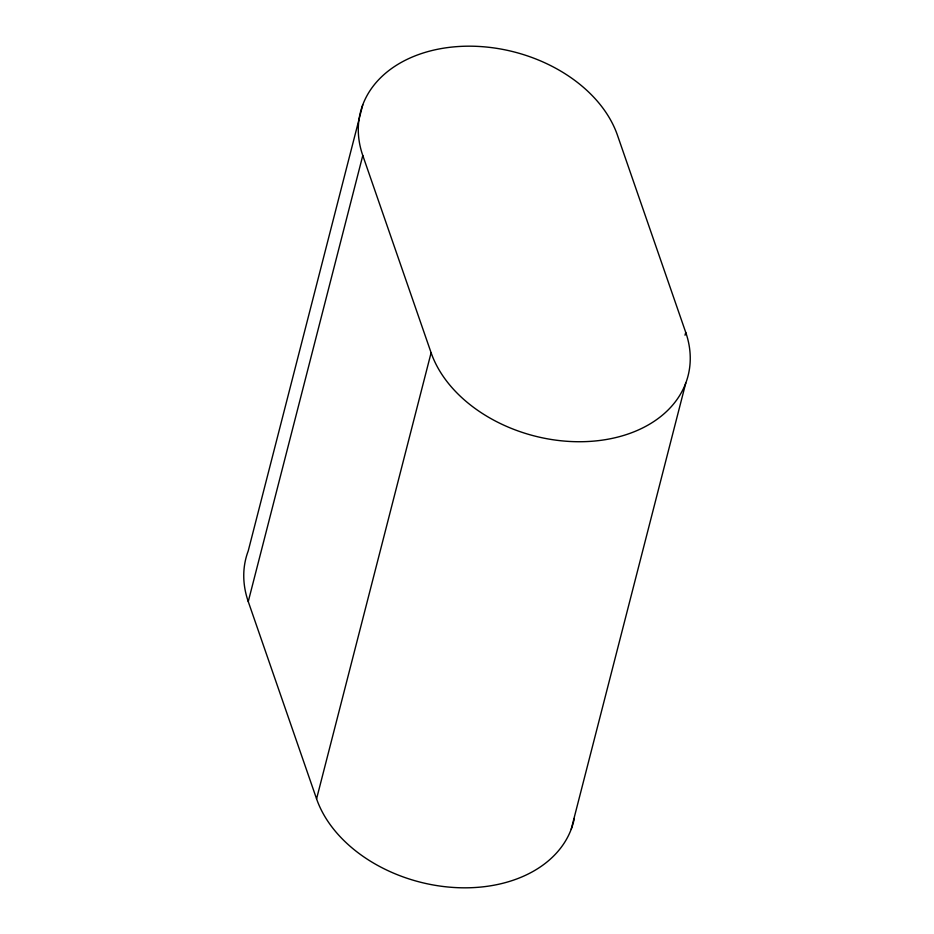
<?xml version="1.0" encoding="UTF-8"?>
<svg xmlns="http://www.w3.org/2000/svg" width="934" height="934" viewBox="0 0 934 934"><rect width="100%" height="100%" fill="white"/><g stroke="black" fill="none" stroke-linecap="round" stroke-linejoin="round"><path stroke-width="1.4" d="M362.766 104.818L248.234 550.908A133.831 96.424 14.4 0 0 248.257 601.589L316.568 798.839A133.831 96.424 14.4 0 0 451.589 887.323A133.831 96.424 14.4 0 0 574.328 818.406M248.257 601.589L362.789 155.499A133.831 96.424 14.4 0 1 455.955 46.7A133.831 96.424 14.4 0 1 617.432 135.161L685.743 332.411L685.019 335.236M316.568 798.839L431.111 352.748L362.789 155.499M571.234 829.182L685.766 383.092M685.743 332.411A133.831 96.424 14.4 0 1 592.588 441.21A133.831 96.424 14.4 0 1 431.111 352.748"/></g></svg>
